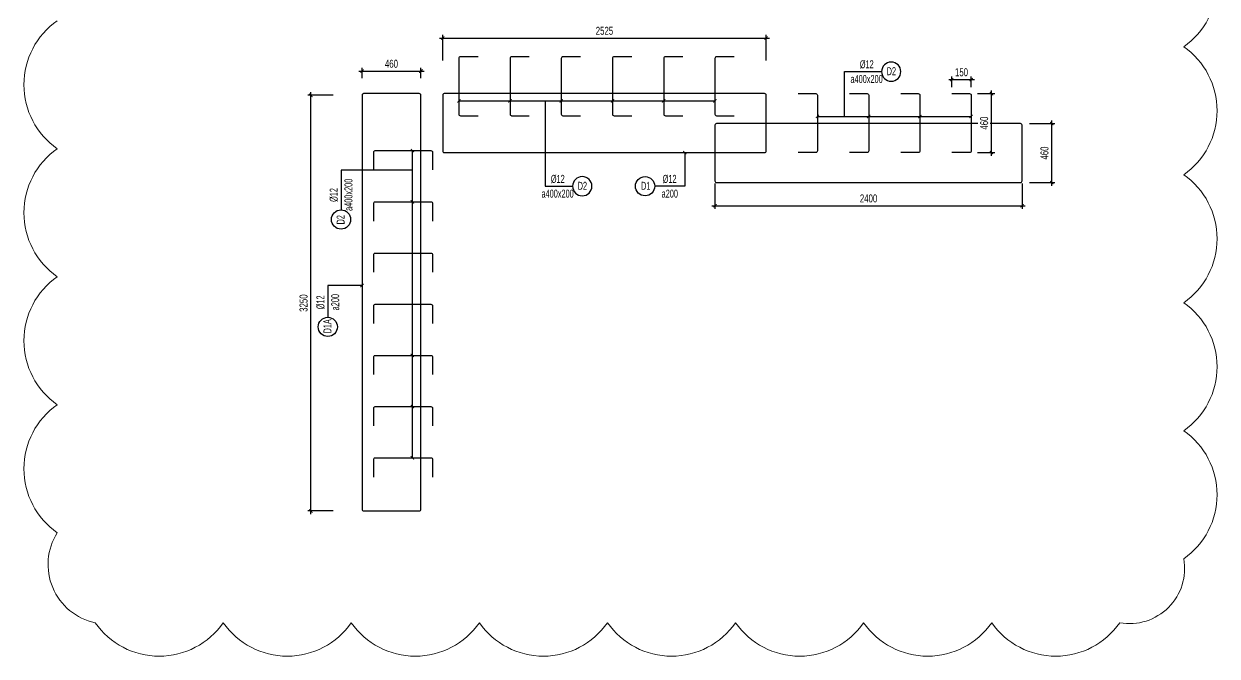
# Model space of a CAD drawing. Header units: millimetres. Extents: x -147841 to 368790, y -162721 to 84261.
# Drawn here: x 318106 to 327423, y -113813 to -108874 of the extents above; entities that cross this region are included whole.
import ezdxf
from ezdxf.enums import TextEntityAlignment as Align

# ---------------------------------------------------------------- set-up
doc = ezdxf.new("R2010")
doc.units = ezdxf.units.MM
doc.header["$LTSCALE"] = 1000
doc.header["$MEASUREMENT"] = 0
doc.header["$PDMODE"] = 1
doc.header["$PDSIZE"] = -10
doc.layers.get('0').update_dxf_attribs({"linetype": 'CONTINUOUS', "lineweight": 18})
doc.layers.get('DEFPOINTS').update_dxf_attribs({"color": 5, "linetype": 'CONTINUOUS', "lineweight": 18})
for name, color, linetype in [('ccu11-Manh', 8, 'CONTINUOUS'), ('ccu11-Thay', 7, 'CONTINUOUS'), ('ccu11-Thepdai', 6, 'CONTINUOUS'), ('KC-Cotthep', 8, 'CONTINUOUS'), ('KC-Dim', 8, 'CONTINUOUS')]:
    doc.layers.add(name, color=color, linetype=linetype)
doc.styles.add('ARIAL', font='arial.ttf', dxfattribs={"width": 0.7})
doc.styles.add('ccu11-dim', font='vnsimli.shx', dxfattribs={"width": 0.65, "bigfont": 'bigfont.shx'})
doc.dimstyles.new('2.5-25', dxfattribs={"dimscale": 25, "dimtxt": 2.5, "dimasz": 1, "dimexe": 1, "dimexo": 2, "dimgap": 1, "dimtad": 1, "dimdec": 1, "dimrnd": 5, "dimdsep": 46, "dimtxsty": 'ARIAL', "dimblk": 'ARCHTICK', "dimcen": -1, "dimdle": 1, "dimclrd": 256, "dimclre": 256, "dimclrt": 3, "dimadec": 0, "dimazin": 2, "dimtfac": 0.1, "dimtdec": 1, "dimtmove": 0, "dimatfit": 1, "dimldrblk": 'ARCHTICK', "dimfxl": 1, "dimtvp": 0.833333, "dimtfill": 1, "dimtolj": 1, "dimtzin": 12, "dimarcsym": 0})
doc.dimstyles.new('ccu11-100x4', dxfattribs={"dimscale": 100, "dimtxt": 2.5, "dimasz": 1, "dimexe": 1, "dimexo": 2, "dimgap": 1, "dimtad": 1, "dimdec": 0, "dimlfac": 0.25, "dimdsep": 46, "dimtxsty": 'ccu11-dim', "dimblk": 'ARCHTICK', "dimcen": -1, "dimdle": 1, "dimclrd": 256, "dimclre": 256, "dimclrt": 31, "dimadec": 0, "dimazin": 2, "dimtfac": 0.1, "dimtdec": 0, "dimtmove": 0, "dimatfit": 1, "dimldrblk": 'ARCHTICK', "dimfxl": 1, "dimtvp": 0.833333, "dimtolj": 1, "dimtzin": 12, "dimarcsym": 0})

# ---------------------------------------------------------------- blocks, each defined once
blk = doc.blocks.new('_ARCHTICK')
at = {"color": 0, "linetype": 'ByBlock', "const_width": 0.3}
blk.add_lwpolyline([(-0.5, -0.5), (0.5, 0.5)], dxfattribs=at)
blk = doc.blocks.new('att_thep_2')
blk.add_circle((-300, 0), 300)
at = {"color": 31, "style": 'ARIAL', "width": 0.6}
blk.add_attdef('SH', text='', height=250, dxfattribs=at).set_placement((-281, -111), align=Align.CENTER)
at = {"color": 3, "style": 'ARIAL', "width": 0.6}
blk.add_attdef('DK', text='', height=250, dxfattribs=at).set_placement((467, 105), align=Align.CENTER)
at = {"color": 2, "style": 'ARIAL', "width": 0.6}
blk.add_attdef('KC', text='', height=250, dxfattribs=at).set_placement((472, -355), align=Align.CENTER)
blk = doc.blocks.new('*D825')
at = {"layer": 'DEFPOINTS', "color": 0, "ltscale": 3000, "transparency": 16777216}
for p in [(325827.5, -109653), (326131.8, -109653), (325827.5, -110113)]:
    blk.add_point(p, dxfattribs=at)
at = {"layer": 'KC-Dim', "lineweight": -2, "ltscale": 3000, "transparency": 16777216}
for p, q in [((325956.8, -109653), (326156.8, -109653)), ((326131.8, -110138), (326131.8, -109628)), ((325956.8, -110113), (326156.8, -110113))]:
    blk.add_line(p, q, dxfattribs=at)
at = {"layer": 'KC-Dim', "lineweight": -2, "ltscale": 3000, "transparency": 16777216, "xscale": 25, "yscale": 25, "zscale": 25}
for p, rotation in [((326131.8, -109653), 90), ((326131.8, -110113), 270)]:
    blk.add_blockref('_ARCHTICK', p, dxfattribs=dict(at, rotation=rotation))
at = {"layer": 'KC-Dim', "color": 3, "ltscale": 3000, "transparency": 16777216, "insert": (326074.9, -109883), "char_height": 62.5, "attachment_point": 5, "rotation": 90, "style": 'ARIAL', "bg_fill": 3, "box_fill_scale": 1.25, "bg_fill_color": 256, "bg_fill_true_color": 13158600, "bg_fill_transparency": 0}
blk.add_mtext('\\A1;460', dxfattribs=at)
blk = doc.blocks.new('*D1083')
at = {"layer": 'DEFPOINTS', "color": 0, "ltscale": 3000, "transparency": 16777216}
for p in [(320347.1, -109431.5), (320976.3, -109431.5), (320976.3, -112679)]:
    blk.add_point(p, dxfattribs=at)
at = {"layer": 'KC-Dim', "lineweight": -2, "ltscale": 3000, "transparency": 16777216}
for p, q in [((320522.1, -109431.5), (320322.1, -109431.5)), ((320347.1, -112704), (320347.1, -109406.5)), ((320522.1, -112679), (320322.1, -112679))]:
    blk.add_line(p, q, dxfattribs=at)
at = {"layer": 'KC-Dim', "lineweight": -2, "ltscale": 3000, "transparency": 16777216, "xscale": 25, "yscale": 25, "zscale": 25}
for p, rotation in [((320347.1, -109431.5), 90), ((320347.1, -112679), 270)]:
    blk.add_blockref('_ARCHTICK', p, dxfattribs=dict(at, rotation=rotation))
at = {"layer": 'KC-Dim', "color": 3, "ltscale": 3000, "transparency": 16777216, "insert": (320290.1, -111055.3), "char_height": 62.5, "attachment_point": 5, "rotation": 90, "style": 'ARIAL', "bg_fill": 3, "box_fill_scale": 1.25, "bg_fill_color": 256, "bg_fill_true_color": 13158600, "bg_fill_transparency": 0}
blk.add_mtext('\\A1;3250', dxfattribs=at)
blk = doc.blocks.new('*D1084')
at = {"layer": 'DEFPOINTS', "color": 0, "ltscale": 3000, "transparency": 16777216}
for p in [(323902.1, -108985), (321376.1, -109649), (323902.1, -109763.5)]:
    blk.add_point(p, dxfattribs=at)
at = {"layer": 'KC-Dim', "lineweight": -2, "ltscale": 3000, "transparency": 16777216}
for p, q in [((321351.1, -108985), (323927.1, -108985)), ((321376.1, -109160), (321376.1, -108960)), ((323902.1, -109160), (323902.1, -108960))]:
    blk.add_line(p, q, dxfattribs=at)
at = {"layer": 'KC-Dim', "lineweight": -2, "ltscale": 3000, "transparency": 16777216, "xscale": 25, "yscale": 25, "zscale": 25, "rotation": 180}
blk.add_blockref('_ARCHTICK', (321376.1, -108985), dxfattribs=at)
at = {"layer": 'KC-Dim', "lineweight": -2, "ltscale": 3000, "transparency": 16777216, "xscale": 25, "yscale": 25, "zscale": 25}
blk.add_blockref('_ARCHTICK', (323902.1, -108985), dxfattribs=at)
at = {"layer": 'KC-Dim', "color": 3, "ltscale": 3000, "transparency": 16777216, "insert": (322639.1, -108928.1), "char_height": 62.5, "attachment_point": 5, "style": 'ARIAL', "bg_fill": 3, "box_fill_scale": 1.25, "bg_fill_color": 256, "bg_fill_true_color": 13158600, "bg_fill_transparency": 0}
blk.add_mtext('\\A1;2525', dxfattribs=at)
blk = doc.blocks.new('*D1085')
at = {"layer": 'DEFPOINTS', "color": 0, "ltscale": 3000, "transparency": 16777216}
for p in [(323502.1, -109793.9), (325900.1, -109793.9), (325900.1, -110294.7)]:
    blk.add_point(p, dxfattribs=at)
at = {"layer": 'KC-Dim', "lineweight": -2, "ltscale": 3000, "transparency": 16777216}
for p, q in [((323502.1, -110119.7), (323502.1, -110319.7)), ((325900.1, -110119.7), (325900.1, -110319.7)), ((323477.1, -110294.7), (325925.1, -110294.7))]:
    blk.add_line(p, q, dxfattribs=at)
at = {"layer": 'KC-Dim', "lineweight": -2, "ltscale": 3000, "transparency": 16777216, "xscale": 25, "yscale": 25, "zscale": 25, "rotation": 180}
blk.add_blockref('_ARCHTICK', (323502.1, -110294.7), dxfattribs=at)
at = {"layer": 'KC-Dim', "lineweight": -2, "ltscale": 3000, "transparency": 16777216, "xscale": 25, "yscale": 25, "zscale": 25}
blk.add_blockref('_ARCHTICK', (325900.1, -110294.7), dxfattribs=at)
at = {"layer": 'KC-Dim', "color": 3, "ltscale": 3000, "transparency": 16777216, "insert": (324701.1, -110237.8), "char_height": 62.5, "attachment_point": 5, "style": 'ARIAL', "bg_fill": 3, "box_fill_scale": 1.25, "bg_fill_color": 256, "bg_fill_true_color": 13158600, "bg_fill_transparency": 0}
blk.add_mtext('\\A1;2400', dxfattribs=at)
blk = doc.blocks.new('*D1094')
at = {"layer": 'DEFPOINTS', "color": 0, "ltscale": 3000, "transparency": 16777216}
for p in [(321206.3, -109242.6), (320746.3, -109348), (321206.3, -109348)]:
    blk.add_point(p, dxfattribs=at)
at = {"layer": 'KC-Dim', "lineweight": -2, "ltscale": 3000, "transparency": 16777216}
for p, q in [((320721.3, -109242.6), (321231.3, -109242.6)), ((320746.3, -109298), (320746.3, -109217.6)), ((321206.3, -109298), (321206.3, -109217.6))]:
    blk.add_line(p, q, dxfattribs=at)
at = {"layer": 'KC-Dim', "lineweight": -2, "ltscale": 3000, "transparency": 16777216, "xscale": 25, "yscale": 25, "zscale": 25, "rotation": 180}
blk.add_blockref('_ARCHTICK', (320746.3, -109242.6), dxfattribs=at)
at = {"layer": 'KC-Dim', "lineweight": -2, "ltscale": 3000, "transparency": 16777216, "xscale": 25, "yscale": 25, "zscale": 25}
blk.add_blockref('_ARCHTICK', (321206.3, -109242.6), dxfattribs=at)
at = {"layer": 'KC-Dim', "color": 3, "ltscale": 3000, "transparency": 16777216, "insert": (320976.3, -109185.7), "char_height": 62.5, "attachment_point": 5, "style": 'ARIAL', "bg_fill": 3, "box_fill_scale": 1.25, "bg_fill_color": 256, "bg_fill_true_color": 13158600, "bg_fill_transparency": 0}
blk.add_mtext('\\A1;460', dxfattribs=at)
blk = doc.blocks.new('*D1536')
at = {"layer": 'DEFPOINTS', "color": 0, "ltscale": 3000, "transparency": 16777216}
for p in [(325502.1, -109419), (325660.9, -109419), (325502.1, -109879)]:
    blk.add_point(p, dxfattribs=at)
at = {"layer": 'KC-Dim', "lineweight": -2, "ltscale": 3000, "transparency": 16777216}
for p, q in [((325552.1, -109419), (325685.9, -109419)), ((325660.9, -109904), (325660.9, -109394)), ((325552.1, -109879), (325685.9, -109879))]:
    blk.add_line(p, q, dxfattribs=at)
at = {"layer": 'KC-Dim', "lineweight": -2, "ltscale": 3000, "transparency": 16777216, "xscale": 25, "yscale": 25, "zscale": 25}
for p, rotation in [((325660.9, -109419), 90), ((325660.9, -109879), 270)]:
    blk.add_blockref('_ARCHTICK', p, dxfattribs=dict(at, rotation=rotation))
at = {"layer": 'KC-Dim', "color": 3, "ltscale": 3000, "transparency": 16777216, "insert": (325604, -109649), "char_height": 62.5, "attachment_point": 5, "rotation": 90, "style": 'ARIAL', "bg_fill": 3, "box_fill_scale": 1.25, "bg_fill_color": 256, "bg_fill_true_color": 13158600, "bg_fill_transparency": 0}
blk.add_mtext('\\A1;460', dxfattribs=at)
blk = doc.blocks.new('*D1537')
at = {"layer": 'DEFPOINTS', "color": 0, "ltscale": 3000, "transparency": 16777216}
for p in [(325352.1, -109419), (325502.1, -109419)]:
    blk.add_point(p, dxfattribs=at)
at = {"layer": 'KC-Dim', "lineweight": -2, "ltscale": 3000, "transparency": 16777216}
for p, q in [((325327.1, -109309), (325527.1, -109309)), ((325352.1, -109369), (325352.1, -109284)), ((325502.1, -109369), (325502.1, -109284))]:
    blk.add_line(p, q, dxfattribs=at)
at = {"layer": 'KC-Dim', "lineweight": -2, "ltscale": 3000, "transparency": 16777216, "xscale": 25, "yscale": 25, "zscale": 25, "rotation": 180}
blk.add_blockref('_ARCHTICK', (325352.1, -109309), dxfattribs=at)
at = {"layer": 'KC-Dim', "lineweight": -2, "ltscale": 3000, "transparency": 16777216, "xscale": 25, "yscale": 25, "zscale": 25}
blk.add_blockref('_ARCHTICK', (325502.1, -109309), dxfattribs=at)
at = {"layer": 'KC-Dim', "color": 3, "ltscale": 3000, "transparency": 16777216, "insert": (325427.1, -109252.1), "char_height": 62.5, "attachment_point": 5, "style": 'ARIAL', "bg_fill": 3, "box_fill_scale": 1.25, "bg_fill_color": 256, "bg_fill_true_color": 13158600, "bg_fill_transparency": 0}
blk.add_mtext('\\A1;150', dxfattribs=at)
at = {"layer": 'DEFPOINTS', "color": 0, "ltscale": 3000, "transparency": 16777216}
blk.add_point((325502.1, -109309), dxfattribs=at)
blk = doc.blocks.new('*U1586')
at = {"layer": 'ccu11-Thepdai', "flags": 128}
blk.add_lwpolyline([(75, 230), (-62.5, 230, 0.414214), (-75, 217.5), (-75, -114.4), (-75, -217.5, 0.414214), (-62.5, -230), (75, -230)], format="xyb", dxfattribs=at)
blk = doc.blocks.new('*U1585')
at = {"layer": 'ccu11-Thay', "color": 0, "linetype": 'ByBlock', "lineweight": -2, "transparency": 16777216}
for p in [(0, 0), (400, 0), (800, 0), (1200, 0)]:
    blk.add_blockref('*U1586', p, dxfattribs=at)
blk = doc.blocks.new('*U1588')
at = {"layer": 'ccu11-Thepdai', "flags": 128}
blk.add_lwpolyline([(75, 230), (-62.5, 230, 0.414214), (-75, 217.5), (-75, -114.4), (-75, -217.5, 0.414214), (-62.5, -230), (75, -230)], format="xyb", dxfattribs=at)
blk = doc.blocks.new('*U1587')
at = {"layer": 'ccu11-Thay', "color": 0, "linetype": 'ByBlock', "lineweight": -2, "transparency": 16777216}
for p in [(0, 0), (400, 0), (800, 0), (1200, 0), (1600, 0), (2000, 0), (2400, 0)]:
    blk.add_blockref('*U1588', p, dxfattribs=at)
blk = doc.blocks.new('*U1590')
at = {"layer": 'ccu11-Thepdai', "flags": 128}
blk.add_lwpolyline([(75, 230), (-62.5, 230, 0.414214), (-75, 217.5), (-75, -114.4), (-75, -217.5, 0.414214), (-62.5, -230), (75, -230)], format="xyb", dxfattribs=at)
blk = doc.blocks.new('*U1589')
at = {"layer": 'ccu11-Thay', "color": 0, "linetype": 'ByBlock', "lineweight": -2, "transparency": 16777216}
for p in [(0, 0), (400, 0), (800, 0), (1200, 0), (1600, 0), (2000, 0)]:
    blk.add_blockref('*U1590', p, dxfattribs=at)

msp = doc.modelspace()

# ---------------------------------------------------------------- linework, layer by layer
at = {"layer": 'ccu11-Thepdai'}
for points in [[(320746.33, -109431.53), (320746.33, -112666.53, 0.4142136), (320758.83, -112679.03), (321193.83, -112679.03, 0.4142136), (321206.33, -112666.53), (321206.33, -109431.53, 0.4142136), (321193.83, -109419.03), (320758.83, -109419.03, 0.4142136)], [(321388.57, -109879.03), (323889.63, -109879.03, 0.4142136), (323902.13, -109866.53), (323902.13, -109431.53, 0.4142136), (323889.63, -109419.03), (321388.57, -109419.03, 0.4142136), (321376.07, -109431.53), (321376.07, -109866.53, 0.4142136)], [(323514.63, -110113.01), (325887.63, -110113.01, 0.4142136), (325900.13, -110100.51), (325900.13, -109665.51, 0.4142136), (325887.63, -109653.01), (323514.63, -109653.01, 0.4142136), (323502.13, -109665.51), (323502.13, -110100.51, 0.4142136)]]:
    msp.add_lwpolyline(points, format="xyb", close=True, dxfattribs=at)
at = {"layer": 'KC-Dim', "linetype": 'ByBlock', "ltscale": 30}
for points in [[(324513.87, -109597.49), (324513.87, -109246.94), (324803.3, -109246.94)], [(321502.13, -109475.48), (323502.13, -109475.48)], [(324302.13, -109597.49), (325502.13, -109597.49)], [(321139.5, -112264.03), (321139.5, -109864.03)]]:
    msp.add_lwpolyline(points, dxfattribs=at)

# ---------------------------------------------------------------- block references
at = {"layer": 'KC-Cotthep'}
ref = msp.add_blockref('att_thep_2', (324803.3, -109246.94), dxfattribs=dict(at, xscale=-0.25, yscale=0.25, zscale=0.25))
ref.add_attrib('KC', 'a400x200', dxfattribs={"layer": '0', "color": 2, "height": 62.5, "style": 'ARIAL', "width": 0.6}).set_placement((324685.94, -109335.77), align=Align.CENTER)
ref.add_attrib('DK', '%%C12', dxfattribs={"layer": '0', "color": 215, "height": 62.5, "style": 'ARIAL', "width": 0.6}).set_placement((324687.29, -109220.59), align=Align.CENTER)
ref.add_attrib('SH', 'D2', dxfattribs={"layer": '0', "color": 31, "height": 62.5, "style": 'ARIAL', "width": 0.6}).set_placement((324879.12, -109274.81), align=Align.CENTER)
ref = msp.add_blockref('att_thep_2', (320582.7, -110327.12), dxfattribs=dict(at, xscale=0.25, yscale=0.25, zscale=0.25, rotation=90))
ref.add_attrib('KC', 'a400x200', dxfattribs={"layer": '0', "color": 2, "height": 62.5, "rotation": 90, "style": 'ARIAL', "width": 0.6}).set_placement((320671.53, -110209.15), align=Align.CENTER)
ref.add_attrib('DK', '%%C12', dxfattribs={"layer": '0', "color": 215, "height": 62.5, "rotation": 90, "style": 'ARIAL', "width": 0.6}).set_placement((320556.35, -110210.73), align=Align.CENTER)
ref.add_attrib('SH', 'D2', dxfattribs={"layer": '0', "color": 31, "height": 62.5, "rotation": 90, "style": 'ARIAL', "width": 0.6}).set_placement((320610.57, -110404.22), align=Align.CENTER)
ref = msp.add_blockref('att_thep_2', (322390.92, -110142.4), dxfattribs=dict(at, xscale=-0.25, yscale=0.25, zscale=0.25))
ref.add_attrib('KC', 'a400x200', dxfattribs={"layer": '0', "color": 2, "height": 62.5, "style": 'ARIAL', "width": 0.6}).set_placement((322273.56, -110231.22), align=Align.CENTER)
ref.add_attrib('DK', '%%C12', dxfattribs={"layer": '0', "color": 215, "height": 62.5, "style": 'ARIAL', "width": 0.6}).set_placement((322274.91, -110116.05), align=Align.CENTER)
ref.add_attrib('SH', 'D2', dxfattribs={"layer": '0', "color": 31, "height": 62.5, "style": 'ARIAL', "width": 0.6}).set_placement((322466.74, -110170.27), align=Align.CENTER)
ref = msp.add_blockref('att_thep_2', (323031.28, -110142.4), dxfattribs=dict(at, xscale=0.25, yscale=0.25, zscale=0.25))
ref.add_attrib('KC', 'a200', dxfattribs={"layer": '0', "color": 2, "height": 62.5, "style": 'ARIAL', "width": 0.6}).set_placement((323149.25, -110231.22), align=Align.CENTER)
ref.add_attrib('DK', '%%C12', dxfattribs={"layer": '0', "color": 215, "height": 62.5, "style": 'ARIAL', "width": 0.6}).set_placement((323147.93, -110116.05), align=Align.CENTER)
ref.add_attrib('SH', 'D1', dxfattribs={"layer": '0', "color": 31, "height": 62.5, "style": 'ARIAL', "width": 0.6}).set_placement((322961.04, -110170.27), align=Align.CENTER)
ref = msp.add_blockref('att_thep_2', (320479.25, -111166.14), dxfattribs=dict(at, xscale=0.25, yscale=0.25, zscale=0.25, rotation=90))
ref.add_attrib('KC', 'a200', dxfattribs={"layer": '0', "color": 2, "height": 62.5, "rotation": 90, "style": 'ARIAL', "width": 0.6}).set_placement((320568.07, -111048.17), align=Align.CENTER)
ref.add_attrib('DK', '%%C12', dxfattribs={"layer": '0', "color": 215, "height": 62.5, "rotation": 90, "style": 'ARIAL', "width": 0.6}).set_placement((320452.89, -111049.49), align=Align.CENTER)
ref.add_attrib('SH', 'D1A', dxfattribs={"layer": '0', "color": 31, "height": 62.5, "rotation": 90, "style": 'ARIAL', "width": 0.6}).set_placement((320507.12, -111236.39), align=Align.CENTER)
at = {"layer": 'KC-Dim', "linetype": 'ByBlock', "ltscale": 30, "xscale": 25, "yscale": 25, "zscale": 25}
for p, rotation in [((321502.13, -109475.48), 180), ((321902.13, -109475.48), 180), ((322302.13, -109475.48), 180), ((322702.13, -109475.48), 180), ((323102.13, -109475.48), 180), ((323502.13, -109475.48), 180), ((324302.13, -109597.49), 180), ((324702.13, -109597.49), 180), ((325102.13, -109597.49), 180), ((325502.13, -109597.49), 180), ((321139.5, -109864.03), 270), ((321139.5, -110264.03), 270), ((321139.5, -111464.03), 270), ((321139.5, -111864.03), 270), ((321139.5, -112264.03), 270)]:
    msp.add_blockref('_ARCHTICK', p, dxfattribs=dict(at, rotation=rotation))

# ---------------------------------------------------------------- dimensions: what is measured, and where the dimension line sits
at = {"layer": 'KC-Dim', "ltscale": 3000}
dim = msp.add_linear_dim(base=(321206.33, -109242.65), p1=(320746.33, -109347.97), p2=(321206.33, -109347.97), dimstyle='2.5-25', override={"dimfxl": 7, "dimfxlon": 1}, dxfattribs=at)
dim.commit()
dim.dimension.update_dxf_attribs({"geometry": '*D1094', "text_midpoint": (320976.33, -109185.74)})

# ---------------------------------------------------------------- leaders
at = {"layer": 'ccu11-Manh', "ltscale": 10}
for points in [[(322175.82, -109475.48), (322175.82, -110142.4), (322392.12, -110142.4)], [(321139.5, -110015.47), (320582.7, -110015.47), (320582.7, -110327.12)]]:
    msp.add_leader(points, dimstyle='ccu11-100x4', override={"dimgap": 1, "dimtad": 0, "dimldrblk": 'None'}, dxfattribs=at)
at = {"layer": 'ccu11-Manh', "ltscale": 3000}
msp.add_leader([(323265.94, -109879.03), (323265.94, -110142.4), (323031.28, -110142.4)], dimstyle='ccu11-100x4', override={"dimasz": 0.25, "dimtad": 0}, dxfattribs=at)
at = {"layer": 'KC-Dim', "linetype": 'ByBlock', "ltscale": 30}
msp.add_leader([(320746.53, -110918.25), (320479.25, -110918.25), (320479.25, -111166.14)], dimstyle='2.5-25', dxfattribs=at)

# ---------------------------------------------------------------- next in the draw order: dimensions: what is measured, and where the dimension line sits
at = {"layer": 'KC-Dim', "ltscale": 3000}
dim = msp.add_linear_dim(base=(323902.13, -108985.01), p1=(321376.07, -109649.03), p2=(323902.13, -109763.45), dimstyle='2.5-25', override={"dimfxl": 7, "dimfxlon": 1}, dxfattribs=at)
dim.commit()
dim.dimension.update_dxf_attribs({"geometry": '*D1084', "text_midpoint": (322639.1, -108928.1)})
for base, p1, p2, picture, middle in [((320347.07, -109431.53), (320976.33, -112679.03), (320976.33, -109431.53), '*D1083', (320290.14, -111055.28)), ((326131.8, -109653.01), (325827.49, -110113.01), (325827.49, -109653.01), '*D825', (326074.89, -109883.01))]:
    dim = msp.add_linear_dim(base=base, p1=p1, p2=p2, angle=90, dimstyle='2.5-25', override={"dimfxl": 7, "dimfxlon": 1}, dxfattribs=at)
    dim.commit()
    dim.dimension.update_dxf_attribs({"geometry": picture, "text_midpoint": middle})

# ---------------------------------------------------------------- next in the draw order: block references
at = {"layer": 'ccu11-Thay'}
msp.add_blockref('*U1589', (321577.13, -109361.05), dxfattribs=at)
at = {"layer": 'ccu11-Thay', "xscale": -1, "rotation": 90}
msp.add_blockref('*U1587', (321067.35, -109939.03), dxfattribs=at)

# ---------------------------------------------------------------- next in the draw order: dimensions: what is measured, and where the dimension line sits
at = {"layer": 'KC-Dim', "ltscale": 3000}
dim = msp.add_linear_dim(base=(325900.13, -110294.7), p1=(323502.13, -109793.87), p2=(325900.13, -109793.87), dimstyle='2.5-25', override={"dimfxl": 7, "dimfxlon": 1}, dxfattribs=at)
dim.commit()
dim.dimension.update_dxf_attribs({"geometry": '*D1085', "text_midpoint": (324701.13, -110237.79)})

# ---------------------------------------------------------------- next in the draw order: linework, layer by layer
at = {"layer": 'DEFPOINTS', "color": 1, "flags": 128}
msp.add_lwpolyline([(327162.28, -108052.6, -0.5205671), (327162.28, -109052.6, -0.5205671), (327162.28, -110052.6, -0.5205671), (327162.28, -111052.6, -0.5205671), (327162.28, -112052.6, -0.5205671), (327162.28, -113052.6, -0.5205671), (326662.88, -113553.2, -0.5205671), (325662.88, -113553.2, -0.5205671), (324662.88, -113553.2, -0.5205671), (323662.88, -113553.2, -0.5205671), (322662.88, -113553.2, -0.5205671), (321662.88, -113553.2, -0.5205671), (320662.88, -113553.2, -0.5205671), (319662.88, -113553.2, -0.5205671), (318662.88, -113553.2, -0.5205671), (318366.66, -112849.42, -0.5205671), (318366.66, -111849.42, -0.5205671), (318366.66, -110849.42, -0.5205671), (318366.66, -109849.42, -0.5205671), (318366.66, -108849.42, -0.5205671)], format="xyb", dxfattribs=at)

# ---------------------------------------------------------------- next in the draw order: dimensions: what is measured, and where the dimension line sits
at = {"layer": 'KC-Dim', "ltscale": 3000}
dim = msp.add_linear_dim(base=(325660.89, -109419.03), p1=(325502.13, -109879.03), p2=(325502.13, -109419.03), angle=90, dimstyle='2.5-25', override={"dimfxl": 7, "dimfxlon": 1}, dxfattribs=at)
dim.commit()
dim.dimension.update_dxf_attribs({"geometry": '*D1536', "text_midpoint": (325603.98, -109649.03)})

# ---------------------------------------------------------------- next in the draw order: dimensions: what is measured, and where the dimension line sits
dim = msp.add_linear_dim(base=(325502.13, -109309), p1=(325352.13, -109419.03), p2=(325502.13, -109419.03), dimstyle='2.5-25', override={"dimfxl": 7, "dimfxlon": 1}, dxfattribs=at)
dim.commit()
dim.dimension.update_dxf_attribs({"geometry": '*D1537', "text_midpoint": (325427.13, -109252.09)})

# ---------------------------------------------------------------- next in the draw order: block references
at = {"layer": 'ccu11-Thay', "xscale": -1}
msp.add_blockref('*U1585', (325427.13, -109649.03), dxfattribs=at)

doc.saveas('drawing.dxf')
